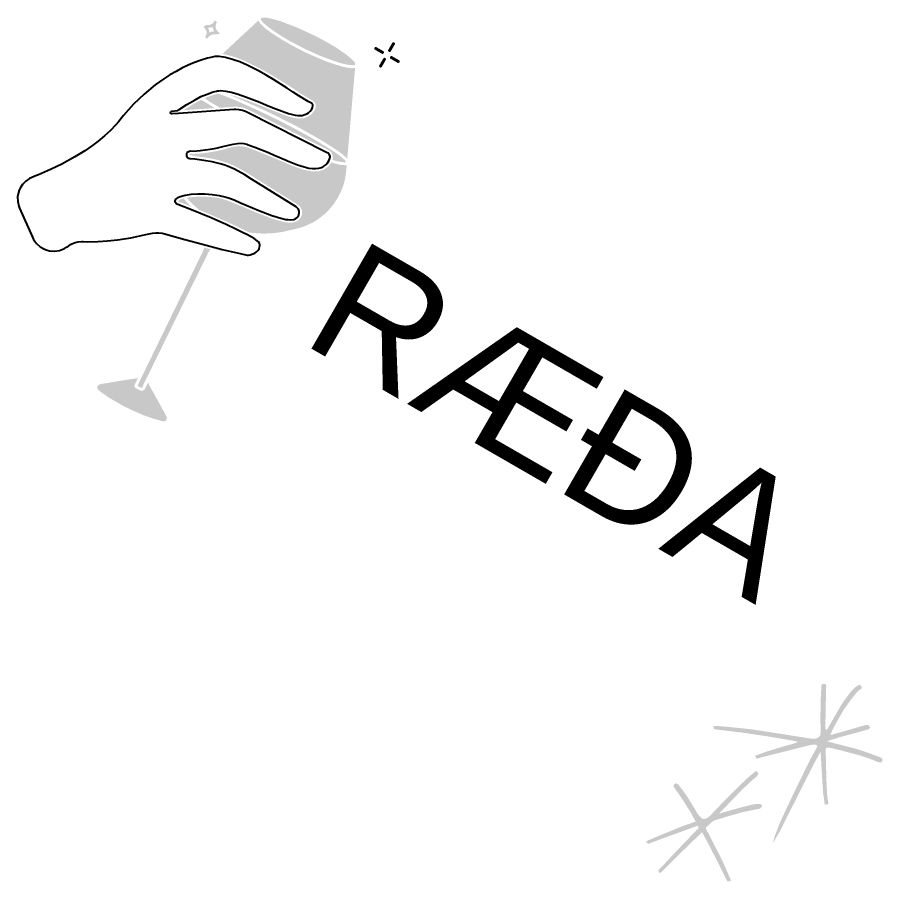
# Model space of a CAD drawing. Header units: millimetres. Extents: x -194 to 314, y -198 to 195.
# Drawn here: x 140.92 to 182.54, y -48.1 to -7.32 of the extents above; entities that cross this region are included whole.
import ezdxf

# ---------------------------------------------------------------- set-up
doc = ezdxf.new("R2010")
doc.units = ezdxf.units.MM
doc.header["$MEASUREMENT"] = 0
doc.layers.add('H', color=7, linetype='Continuous')
doc.styles.add('PDF AlfaSlabOne', font='arial.ttf')

msp = doc.modelspace()

# ---------------------------------------------------------------- hatches: boundary and pattern name
at = {"layer": 'H', "linetype": 'Continuous'}
for points in [[(149.811, -8.294), (149.786, -8.267), (149.772, -8.246), (149.779, -8.21), (149.814, -8.15), (149.84, -8.059), (149.835, -7.976), (149.808, -7.908), (149.751, -7.822), (149.673, -7.75), (149.833, -7.656), (149.946, -7.668), (150.025, -7.647), (150.099, -7.61), (150.159, -7.552), (150.188, -7.503), (150.221, -7.468), (150.247, -7.47), (150.272, -7.471), (150.307, -7.504), (150.321, -7.526), (150.313, -7.561), (150.278, -7.621), (150.259, -7.702), (150.264, -7.785), (150.285, -7.864), (150.173, -7.919), (150.128, -7.813), (150.127, -7.746), (150.068, -7.779), (149.954, -7.793), (149.897, -7.799), (149.925, -7.842), (149.965, -7.958), (149.966, -8.025), (150.025, -7.993), (150.145, -7.969), (150.196, -7.972), (150.173, -7.919), (150.285, -7.864), (150.342, -7.95), (150.419, -8.021), (150.462, -8.086), (150.25, -8.109), (150.156, -8.109), (150.078, -8.13), (150.003, -8.167), (149.933, -8.219), (149.904, -8.269), (149.872, -8.303), (149.846, -8.302), (149.82, -8.3), (149.811, -8.294)], [(153.712, -8.395), (154.193, -8.645), (154.457, -8.785), (154.688, -8.891), (155.13, -9.093), (155.563, -9.263), (155.952, -9.395), (156.129, -9.458), (156.327, -9.506), (156.602, -9.558), (156.772, -9.563), (156.835, -9.546), (156.845, -9.459), (156.779, -9.367), (156.666, -9.262), (156.426, -9.057), (155.951, -8.73), (155.632, -8.546), (155.442, -8.437), (155.028, -8.21), (154.787, -8.098), (154.566, -7.997), (154.115, -7.79), (153.692, -7.625), (153.299, -7.478), (153.126, -7.431), (152.944, -7.379), (152.684, -7.322), (152.514, -7.317), (152.441, -7.328), (152.41, -7.337), (152.391, -7.392), (152.428, -7.467), (152.544, -7.587), (152.73, -7.748), (152.992, -7.939), (153.319, -8.154), (153.712, -8.395)], [(157.77, -8.824), (157.756, -8.802), (157.747, -8.771), (157.759, -8.75), (157.788, -8.701), (157.814, -8.703), (157.839, -8.704), (158.178, -8.9), (158.212, -8.933), (158.217, -8.948), (158.21, -8.984), (158.176, -9.018), (158.155, -9.032), (158.129, -9.031), (157.77, -8.824)], [(158.439, -8.931), (158.415, -8.904), (158.401, -8.882), (158.408, -8.846), (158.604, -8.507), (158.631, -8.483), (158.663, -8.475), (158.683, -8.487), (158.722, -8.51), (158.731, -8.541), (158.729, -8.567), (158.534, -8.905), (158.5, -8.94), (158.475, -8.938), (158.449, -8.937), (158.439, -8.931)], [(158.508, -9.25), (158.494, -9.228), (158.495, -9.202), (158.497, -9.176), (158.535, -9.132), (158.551, -9.129), (158.577, -9.13), (158.916, -9.326), (158.95, -9.359), (158.954, -9.374), (158.957, -9.416), (158.946, -9.435), (158.914, -9.444), (158.893, -9.458), (158.866, -9.457), (158.508, -9.25)], [(158.004, -9.663), (157.989, -9.641), (157.981, -9.61), (157.982, -9.584), (158.178, -9.245), (158.205, -9.221), (158.237, -9.212), (158.263, -9.214), (158.297, -9.247), (158.305, -9.279), (158.303, -9.304), (158.108, -9.643), (158.08, -9.667), (158.049, -9.676), (158.023, -9.674), (158.004, -9.663)], [(148.74, -11.69), (150.221, -11.588), (149.878, -11.376), (149.595, -11.2), (149.34, -11.319), (148.906, -11.587), (148.74, -11.69)], [(148.507, -16.007), (148.825, -16.124), (149.101, -16.243), (148.916, -16.057), (148.753, -15.857), (148.643, -15.886), (148.537, -15.931), (148.516, -15.946), (148.504, -15.965), (148.502, -15.991), (148.507, -16.007)], [(146.567, -24.707), (146.778, -24.802), (149.879, -18.487), (149.904, -18.421), (149.983, -18.307), (150.027, -18.253), (149.874, -18.219), (149.718, -18.167), (149.696, -18.274), (149.654, -18.37), (146.572, -24.697), (146.572, -24.697), (146.567, -24.707)], [(145.453, -25.393), (145.662, -25.514), (145.912, -25.658), (146.182, -25.788), (146.453, -25.917), (146.719, -26.031), (146.815, -26.073), (146.9, -26.109), (146.991, -26.135), (147.198, -26.214), (147.573, -26.325), (147.745, -26.371), (147.807, -26.38), (147.864, -26.373), (147.901, -26.354), (147.923, -26.34), (147.946, -26.301), (147.959, -26.255), (147.956, -26.214), (147.944, -26.166), (147.921, -26.113), (147.884, -26.039), (147.848, -25.965), (147.815, -25.906), (147.773, -25.841), (147.73, -25.777), (147.703, -25.709), (147.066, -24.556), (146.918, -24.857), (146.901, -24.887), (146.859, -24.915), (146.805, -24.938), (146.754, -24.935), (146.719, -24.928), (146.524, -24.828), (146.484, -24.805), (146.449, -24.772), (146.441, -24.741), (146.427, -24.72), (146.436, -24.658), (146.448, -24.638), (146.594, -24.338), (145.309, -24.539), (145.23, -24.56), (145.157, -24.571), (145.085, -24.582), (145.011, -24.593), (144.938, -24.604), (144.866, -24.615), (144.802, -24.632), (144.744, -24.665), (144.723, -24.679), (144.689, -24.713), (144.682, -24.749), (144.678, -24.826), (144.71, -24.884), (144.754, -24.923), (144.893, -25.029), (145.224, -25.261), (145.413, -25.37), (145.453, -25.393)], [(171.183, -47.68), (171.185, -47.541), (171.236, -47.508), (172.086, -46.6), (172.941, -45.711), (172.954, -45.688), (173.011, -45.642), (173.043, -45.614), (173.069, -45.598), (173.044, -45.506), (173.02, -45.493), (172.997, -45.479), (172.961, -45.489), (172.88, -45.52), (172.818, -45.547), (171.814, -45.915), (170.809, -46.282), (170.747, -46.309), (170.685, -46.335), (170.594, -46.252), (170.595, -46.222), (170.621, -46.205), (170.696, -46.154), (170.751, -46.14), (171.29, -45.907), (172.365, -45.472), (172.924, -45.282), (172.708, -44.877), (172.35, -44.313), (172.101, -43.937), (171.967, -43.765), (171.957, -43.729), (171.901, -43.665), (171.879, -43.621), (171.88, -43.591), (171.882, -43.562), (171.903, -43.527), (171.978, -43.477), (172.019, -43.485), (172.043, -43.499), (172.124, -43.546), (172.174, -43.621), (172.292, -43.767), (172.514, -44.082), (172.811, -44.564), (173.008, -44.895), (173.086, -45.002), (173.194, -45.111), (173.264, -45.151), (173.342, -45.15), (173.428, -45.138), (173.56, -45.043), (173.669, -44.935), (174.138, -44.444), (174.851, -43.722), (175.337, -43.256), (175.592, -43.031), (175.649, -42.986), (175.712, -42.929), (175.774, -42.903), (175.804, -42.904), (175.889, -43), (175.881, -43.042), (175.861, -43.077), (175.795, -43.163), (175.713, -43.225), (175.497, -43.411), (175.074, -43.819), (174.457, -44.457), (174.026, -44.908), (174.419, -44.793), (175.143, -44.589), (175.504, -44.502), (175.699, -44.46), (175.911, -44.442), (175.982, -44.453), (176.017, -44.473), (176.034, -44.498), (176.051, -44.523), (176.067, -44.548), (175.97, -44.663), (175.915, -44.678), (175.652, -44.728), (175.14, -44.836), (174.379, -45.05), (173.888, -45.201), (173.814, -45.221), (173.695, -45.292), (173.555, -45.429), (173.46, -45.513), (173.414, -45.565), (173.405, -45.607), (173.415, -45.643), (173.437, -45.686), (173.475, -45.755), (173.503, -45.787), (173.773, -46.316), (174.172, -47.105), (174.416, -47.651), (174.527, -47.916), (174.553, -47.978), (174.585, -48.058), (174.583, -48.089), (174.419, -48.103), (174.398, -48.059), (174.102, -47.469), (173.805, -46.878), (173.52, -46.324), (173.226, -45.782), (172.279, -46.696), (171.368, -47.6), (171.298, -47.668), (171.266, -47.696), (171.206, -47.693), (171.183, -47.68)]]:
    msp.add_hatch(color=256, dxfattribs=at).paths.add_polyline_path(points)

# ---------------------------------------------------------------- texts
at = {"insert": (166.423, -26.359), "char_height": 5.7256, "attachment_point": 5, "rotation": 330.0099, "style": 'PDF AlfaSlabOne', "bg_fill": 3, "box_fill_scale": 1.5, "bg_fill_color": 256, "bg_fill_transparency": 0}
msp.add_mtext('RÆÐA', dxfattribs=at)

# ---------------------------------------------------------------- next in the draw order: hatches: boundary and pattern name
at = {"layer": 'H', "linetype": 'Continuous'}
for points in [[(150.923, -10.97), (151.397, -11.164), (152.421, -11.622), (152.952, -11.875), (153.322, -12.063), (154.043, -12.426), (154.706, -12.796), (155.295, -13.135), (155.558, -13.3), (155.752, -13.426), (156.069, -13.635), (156.281, -13.797), (156.427, -13.935), (156.475, -13.99), (156.847, -9.686), (156.8, -9.699), (156.676, -9.707), (156.492, -9.68), (156.242, -9.629), (156.096, -9.584), (155.913, -9.532), (155.514, -9.395), (155.086, -9.214), (154.629, -9.016), (154.398, -8.91), (154.213, -8.816), (153.779, -8.579), (153.34, -8.326), (152.924, -8.058), (152.577, -7.806), (152.393, -7.619), (152.312, -7.506), (152.274, -7.458), (150.581, -9.031), (150.678, -9.047), (150.876, -9.096), (151.195, -9.187), (151.629, -9.358), (152.074, -9.575), (152.534, -9.814), (152.983, -10.073), (153.619, -10.467), (154.007, -10.717), (154.264, -10.892), (154.697, -11.155), (154.856, -11.247), (154.876, -11.259), (154.92, -11.298), (154.963, -11.362), (154.992, -11.472), (154.98, -11.585), (154.958, -11.625), (154.927, -11.7), (154.832, -11.818), (154.761, -11.897), (154.653, -11.967), (154.542, -12.023), (154.394, -12.07), (154.228, -12.081), (154.126, -12.075), (154.003, -12.058), (153.678, -11.976), (153.088, -11.755), (152.625, -11.567), (152.182, -11.391), (151.516, -11.14), (151.112, -11.013), (150.923, -10.97)], [(150.454, -11.576), (151.132, -11.529), (151.215, -11.524), (151.395, -11.535), (151.563, -11.566), (151.724, -11.632), (151.8, -11.662), (155.598, -13.576), (155.658, -13.61), (155.744, -13.714), (155.794, -13.835), (155.796, -13.97), (155.787, -14.031), (155.954, -14.087), (156.194, -14.133), (156.342, -14.151), (156.409, -14.151), (156.388, -14.072), (156.286, -13.973), (156.05, -13.784), (155.708, -13.547), (155.245, -13.266), (154.703, -12.94), (154.054, -12.591), (153.309, -12.201), (152.893, -12.001), (152.562, -11.837), (151.9, -11.534), (151.268, -11.249), (150.673, -11.012), (150.411, -10.913), (150.36, -10.911), (150.328, -10.919), (150.187, -10.957), (149.886, -11.062), (149.743, -11.126), (150.051, -11.33), (150.44, -11.554), (150.45, -11.56), (150.454, -11.576)], [(149.459, -16.384), (150.027, -16.619), (150.554, -16.857), (150.781, -16.948), (151.312, -17.201), (151.593, -17.336), (151.623, -17.354), (151.728, -17.402), (151.828, -17.459), (152.063, -17.489), (152.526, -17.516), (152.975, -17.497), (153.423, -17.436), (153.653, -17.383), (154.034, -17.298), (154.16, -17.264), (154.401, -17.19), (154.629, -17.096), (154.846, -16.996), (155.055, -16.864), (155.245, -16.72), (155.433, -16.577), (155.598, -16.407), (155.759, -16.22), (155.894, -16.032), (156.025, -15.829), (156.136, -15.614), (156.237, -15.393), (156.317, -15.161), (156.373, -14.927), (156.414, -14.671), (156.426, -14.559), (156.453, -14.282), (156.411, -14.285), (156.293, -14.283), (156.109, -14.256), (155.875, -14.201), (155.728, -14.156), (155.672, -14.23), (155.572, -14.358), (155.486, -14.415), (155.394, -14.482), (155.272, -14.531), (155.146, -14.565), (154.991, -14.581), (154.914, -14.577), (154.821, -14.576), (154.663, -14.551), (154.413, -14.5), (154.08, -14.387), (153.768, -14.26), (153.617, -14.199), (153.502, -14.146), (153.39, -14.108), (153.199, -14.025), (153.008, -13.941), (152.697, -13.814), (152.072, -13.561), (151.754, -13.443), (151.699, -13.424), (151.566, -13.401), (151.376, -13.384), (151.107, -13.414), (150.845, -13.477), (150.714, -13.52), (150.509, -13.575), (150.311, -13.62), (150.029, -13.67), (149.55, -13.739), (149.225, -13.751), (149.055, -13.745), (149.036, -13.801), (149.306, -13.864), (149.741, -13.915), (150.139, -13.986), (150.51, -14.08), (150.686, -14.142), (150.879, -14.2), (151.215, -14.355), (151.709, -14.627), (152.032, -14.827), (154.129, -16.143), (154.199, -16.184), (154.289, -16.302), (154.339, -16.424), (154.346, -16.574), (154.331, -16.645), (154.312, -16.7), (154.239, -16.804), (154.189, -16.869), (154.118, -16.921), (154.013, -16.966), (153.892, -16.99), (153.753, -17.002), (153.666, -16.992), (153.553, -16.98), (153.309, -16.919), (152.879, -16.79), (152.259, -16.552), (151.66, -16.299), (151.394, -16.186), (151.082, -16.058), (150.866, -15.973), (150.744, -15.929), (150.496, -15.853), (150.23, -15.806), (149.964, -15.785), (149.707, -15.769), (149.455, -15.77), (149.108, -15.795), (148.905, -15.824), (149.029, -15.976), (149.303, -16.24), (149.455, -16.368), (149.459, -16.384), (149.459, -16.384)], [(176.595, -46.261), (176.585, -46.224), (176.607, -46.159), (176.662, -45.957), (176.912, -45.309), (177.506, -44.036), (178.256, -42.496), (178.676, -41.713), (178.637, -41.675), (178.548, -41.639), (178.415, -41.655), (178.33, -41.668), (177.148, -41.965), (175.967, -42.262), (175.942, -42.279), (175.869, -42.298), (175.82, -42.302), (175.802, -42.306), (175.735, -42.206), (175.781, -42.154), (175.824, -42.133), (175.898, -42.113), (175.923, -42.097), (176.311, -41.963), (177.084, -41.726), (177.489, -41.618), (177.544, -41.603), (177.643, -41.567), (177.711, -41.529), (177.743, -41.501), (177.01, -41.372), (176.287, -41.25), (175.098, -41.076), (173.907, -40.933), (173.847, -40.929), (173.793, -40.914), (173.764, -40.804), (173.777, -40.781), (173.814, -40.77), (173.881, -40.762), (173.941, -40.766), (174.475, -40.81), (175.559, -40.923), (176.103, -41.005), (177.214, -41.179), (178.324, -41.354), (178.415, -41.36), (178.493, -41.358), (178.583, -41.364), (178.682, -41.328), (178.732, -41.295), (178.77, -41.255), (178.804, -41.196), (178.823, -41.083), (178.828, -40.993), (178.811, -40.486), (178.829, -39.486), (178.853, -38.987), (178.854, -38.957), (178.853, -38.878), (178.869, -38.825), (178.882, -38.802), (178.907, -38.785), (178.944, -38.775), (179.045, -38.788), (179.062, -38.812), (179.079, -38.838), (179.093, -38.893), (179.083, -38.965), (179.074, -39.006), (179.066, -39.964), (179.04, -40.897), (179.121, -40.944), (179.457, -40.361), (179.793, -39.779), (179.933, -39.564), (180.247, -39.155), (180.433, -38.967), (180.504, -38.899), (180.597, -38.844), (180.623, -38.828), (180.671, -38.824), (180.718, -38.851), (180.734, -38.877), (180.758, -38.89), (180.767, -38.927), (180.757, -38.999), (180.707, -39.032), (180.631, -39.081), (180.607, -39.098), (180.477, -39.241), (180.235, -39.552), (179.906, -40.015), (179.718, -40.341), (179.604, -40.539), (179.379, -40.954), (179.287, -41.195), (180.029, -40.987), (180.777, -40.766), (180.869, -40.742), (180.973, -40.723), (181.028, -40.709), (181.082, -40.724), (181.159, -40.831), (181.146, -40.855), (181.112, -40.913), (181.057, -40.928), (181.02, -40.937), (180.664, -41.043), (180.315, -41.136), (179.709, -41.299), (179.118, -41.487), (179.564, -41.604), (180.484, -41.84), (180.916, -41.98), (181.264, -42.104), (181.594, -42.232), (181.635, -42.24), (181.694, -42.274), (181.733, -42.313), (181.743, -42.349), (181.748, -42.368), (181.74, -42.41), (181.706, -42.468), (181.681, -42.484), (181.645, -42.494), (181.561, -42.478), (181.496, -42.455), (181.22, -42.342), (180.676, -42.153), (179.839, -41.934), (179.28, -41.798), (179.209, -41.787), (179.149, -41.784), (179.112, -41.794), (179.087, -41.81), (179.066, -41.845), (179.057, -41.917), (179.065, -41.984), (179.077, -42.581), (179.102, -43.481), (179.137, -44.092), (179.186, -44.384), (179.194, -44.452), (179.065, -44.485), (179.025, -44.448), (179.004, -44.404), (179.006, -44.374), (178.946, -43.966), (178.916, -43.561), (178.87, -42.804), (178.824, -41.969), (178.526, -42.512), (177.979, -43.595), (177.438, -44.665), (176.891, -45.748), (176.595, -46.261)]]:
    msp.add_hatch(color=256, dxfattribs=at).paths.add_polyline_path(points)

# ---------------------------------------------------------------- next in the draw order: linework, layer by layer
at = {"layer": 'H'}
msp.add_lwpolyline([(141.985, -18.142), (142.191, -18.247), (142.312, -18.29), (142.423, -18.328), (142.654, -18.342), (142.898, -18.31), (143.12, -18.225), (143.227, -18.155), (143.329, -18.093), (143.415, -18.037), (143.48, -17.994), (143.632, -17.936), (143.774, -17.898), (143.94, -17.888), (144.007, -17.887), (144.237, -17.901), (144.707, -17.893), (145.163, -17.863), (145.63, -17.814), (146.259, -17.713), (146.969, -17.565), (147.2, -17.511), (147.278, -17.49), (147.434, -17.473), (147.578, -17.477), (147.737, -17.502), (147.808, -17.517), (148.808, -17.788), (149.645, -18.019), (150.568, -18.26), (151.422, -18.461), (151.744, -18.526), (151.81, -18.526), (151.893, -18.52), (152.025, -18.476), (152.115, -18.435), (152.185, -18.383), (152.251, -18.314), (152.313, -18.23), (152.339, -18.139), (152.348, -18.078), (152.355, -18.042), (152.338, -17.98), (152.286, -17.91), (152.222, -17.859), (152.074, -17.747), (151.729, -17.561), (151.564, -17.479), (151.253, -17.326), (150.722, -17.073), (150.501, -16.972), (150.044, -16.774), (149.042, -16.369), (148.474, -16.134), (148.454, -16.122), (148.404, -16.094), (148.375, -16.051), (148.357, -16.013), (148.358, -15.987), (148.36, -15.962), (148.385, -15.896), (148.424, -15.852), (148.472, -15.814), (148.509, -15.796), (148.594, -15.765), (148.829, -15.702), (149.105, -15.661), (149.421, -15.644), (149.756, -15.639), (150.1, -15.664), (150.432, -15.71), (150.758, -15.791), (150.914, -15.842), (151.131, -15.927), (151.437, -16.065), (151.704, -16.178), (152.302, -16.43), (152.918, -16.653), (153.333, -16.787), (153.576, -16.847), (153.679, -16.853), (153.776, -16.869), (153.947, -16.849), (154.053, -16.804), (154.108, -16.756), (154.152, -16.702), (154.187, -16.642), (154.194, -16.606), (154.213, -16.55), (154.203, -16.452), (154.172, -16.367), (154.1, -16.286), (154.066, -16.253), (151.963, -14.946), (151.64, -14.746), (151.156, -14.48), (150.83, -14.331), (150.653, -14.269), (150.471, -14.217), (150.1, -14.122), (149.712, -14.058), (149.283, -13.996), (149.051, -13.982), (148.996, -13.963), (148.942, -13.919), (148.909, -13.86), (148.898, -13.788), (148.9, -13.762), (148.907, -13.726), (148.925, -13.67), (148.975, -13.632), (149.037, -13.615), (149.068, -13.607), (149.223, -13.616), (149.538, -13.599), (150.001, -13.534), (150.282, -13.484), (150.481, -13.439), (150.67, -13.388), (150.811, -13.35), (151.089, -13.285), (151.301, -13.262), (151.442, -13.249), (151.589, -13.268), (151.732, -13.297), (151.798, -13.322), (152.121, -13.429), (152.755, -13.689), (153.062, -13.826), (153.258, -13.9), (153.439, -13.978), (153.555, -14.031), (153.66, -14.078), (153.811, -14.139), (154.123, -14.266), (154.437, -14.368), (154.67, -14.423), (154.835, -14.438), (154.912, -14.442), (154.989, -14.447), (155.135, -14.425), (155.26, -14.391), (155.372, -14.336), (155.463, -14.269), (155.53, -14.201), (155.608, -14.087), (155.645, -14.002), (155.658, -13.956), (155.662, -13.879), (155.631, -13.795), (155.569, -13.719), (155.529, -13.696), (151.74, -11.788), (151.671, -11.747), (151.524, -11.702), (151.371, -11.667), (151.217, -11.658), (151.135, -11.663), (148.504, -11.846), (148.214, -11.864), (148.178, -11.857), (148.148, -11.84), (148.135, -11.818), (148.144, -11.757), (148.165, -11.743), (148.186, -11.729), (148.476, -11.71), (148.546, -11.657), (148.906, -11.426), (149.291, -11.197), (149.563, -11.048), (149.859, -10.927), (150.149, -10.815), (150.3, -10.783), (150.358, -10.776), (150.414, -10.769), (150.513, -10.76), (150.738, -10.784), (150.998, -10.841), (151.272, -10.919), (151.716, -11.069), (152.346, -11.313), (152.669, -11.446), (153.111, -11.623), (153.701, -11.843), (154.016, -11.919), (154.139, -11.936), (154.217, -11.941), (154.351, -11.939), (154.467, -11.899), (154.566, -11.864), (154.652, -11.808), (154.718, -11.739), (154.802, -11.642), (154.832, -11.566), (154.843, -11.546), (154.852, -11.485), (154.845, -11.427), (154.827, -11.39), (154.812, -11.368), (154.638, -11.281), (154.195, -11.012), (153.927, -10.831), (153.644, -10.654), (152.994, -10.238), (152.645, -10.037), (152.286, -9.83), (151.75, -9.56), (151.398, -9.411), (151.055, -9.292), (150.735, -9.2), (150.429, -9.156), (150.228, -9.16), (150.097, -9.178), (150.035, -9.194), (149.877, -9.237), (149.573, -9.327), (149.267, -9.442), (148.971, -9.564), (148.673, -9.711), (148.392, -9.854), (148.108, -10.023), (147.819, -10.201), (147.415, -10.486), (146.884, -10.924), (146.391, -11.41), (145.91, -11.943), (145.676, -12.233), (145.554, -12.375), (145.3, -12.654), (145.022, -12.905), (144.719, -13.155), (144.41, -13.389), (144.088, -13.602), (143.611, -13.898), (143.003, -14.238), (142.473, -14.49), (141.9, -14.744), (141.806, -14.77), (141.579, -14.864), (141.483, -14.915), (141.306, -15.038), (141.152, -15.189), (141.033, -15.372), (140.991, -15.468), (140.953, -15.579), (140.915, -15.783), (140.923, -16), (140.972, -16.214), (141.007, -16.315), (141.611, -17.686), (141.671, -17.788), (141.809, -17.987)], close=True, dxfattribs=at)

doc.saveas('drawing.dxf')
